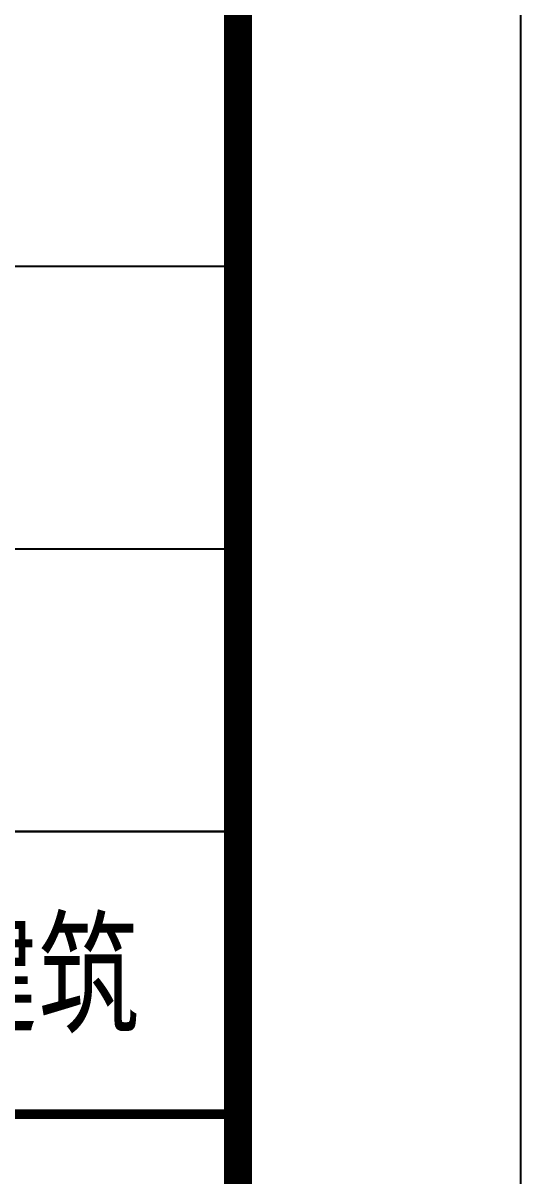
# Model space of a CAD drawing. Extents: x 30064 to 135164, y 17999 to 492668.
# Drawn here: x 112421 to 114181, y 271427 to 275505 of the extents above; entities that cross this region are included whole.
import ezdxf

# ---------------------------------------------------------------- set-up
doc = ezdxf.new("R2010")
doc.units = 0
doc.header["$LTSCALE"] = 1000
doc.header["$MEASUREMENT"] = 0
doc.layers.add('PUB_TITLE', color=7, linetype='Continuous')
doc.layers.add('TWT_TITLE', color=7, linetype='Continuous')
doc.styles.add('-宋体', font='', dxfattribs={"width": 0.8})
doc.styles.get('-宋体').set_extended_font_data('SimSun')

msp = doc.modelspace()

# ---------------------------------------------------------------- linework, layer by layer
for p, q in [((105180.8, 274645.5), (113180.8, 274645.5)), ((105180.8, 273645.5), (113180.8, 273645.5)), ((105180.8, 272645.5), (113180.8, 272645.5)), ((113180.8, 272645.5), (110580.8, 272645.5))]:
    msp.add_line(p, q)
at = {"const_width": 34}
msp.add_lwpolyline([(105180.8, 271645.5), (113180.8, 271645.5)], dxfattribs=at)
at = {"layer": 'PUB_TITLE', "const_width": 100}
msp.add_lwpolyline([(105180.8, 318045.1), (113180.8, 318045.1), (113180.8, 260645.5), (105180.8, 260645.5)], close=True, dxfattribs=at)
at = {"layer": 'TWT_TITLE'}
msp.add_lwpolyline([(30080.8, 259645.5), (114180.8, 259645.5), (114180.8, 319045.5), (30080.8, 319045.5)], close=True, dxfattribs=at)
at = {"layer": 'TWT_TITLE', "const_width": 100}
msp.add_lwpolyline([(32580.8, 260645.5), (113180.8, 260645.5), (113180.8, 318045.5), (32580.8, 318045.5)], close=True, dxfattribs=at)

# ---------------------------------------------------------------- texts
at = {"style": '-宋体', "width": 0.75}
msp.add_text('建筑', height=350, dxfattribs=at).set_placement((112115.3, 271968.5))

doc.saveas('drawing.dxf')
